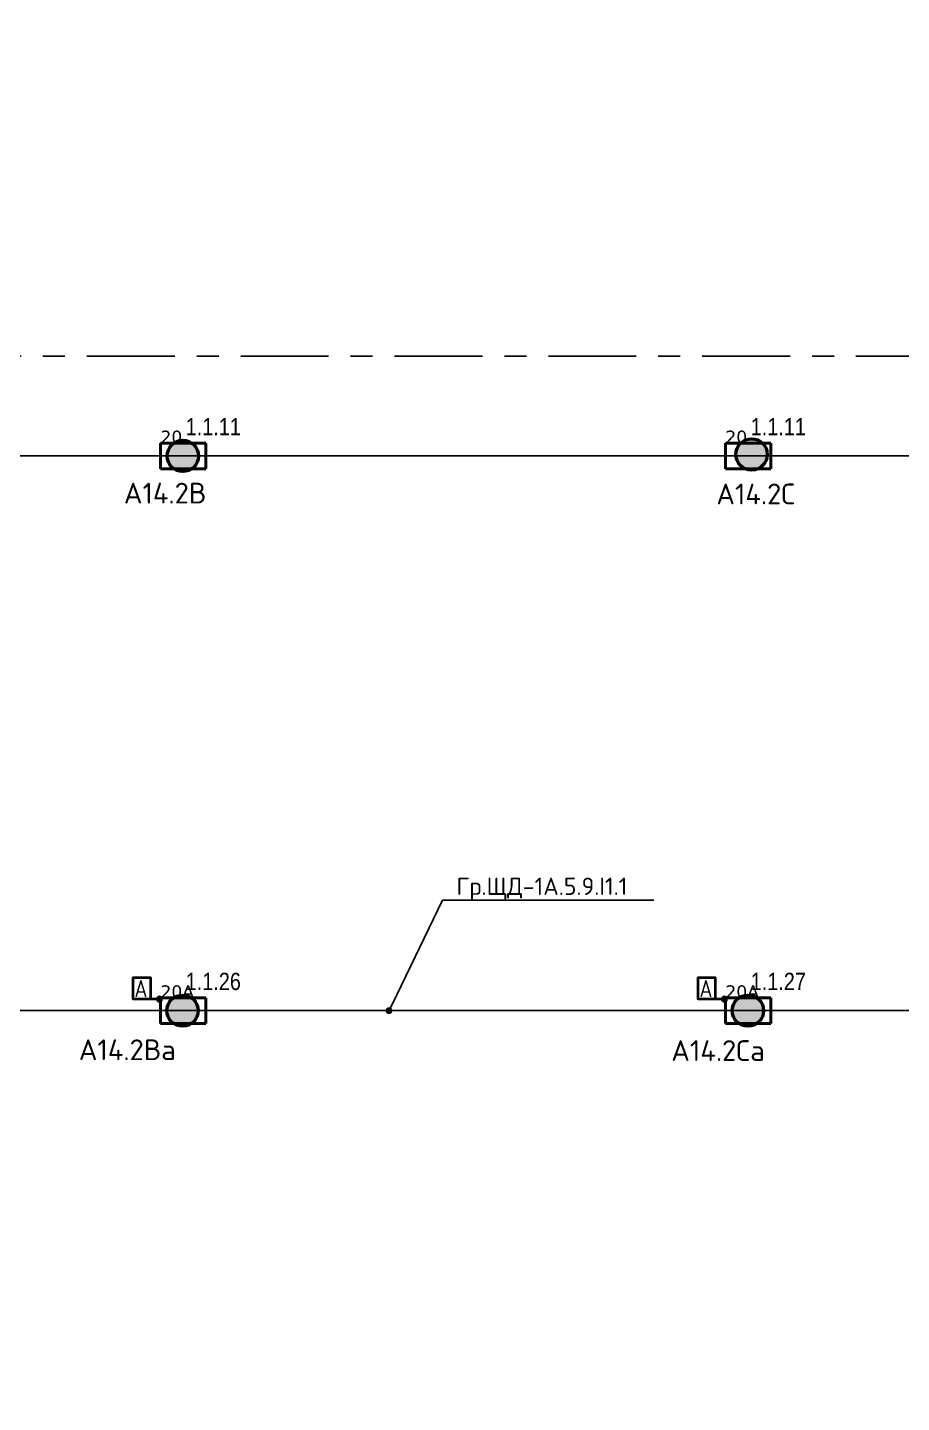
# Model space of a CAD drawing. Header units: millimetres. Extents: x -243740 to 150609, y -473655 to -165121.
# Drawn here: x -180303 to -167674, y -330385 to -310510 of the extents above; entities that cross this region are included whole.
import ezdxf
from ezdxf import colors
from ezdxf.entities.mleader import LeaderData, LeaderLine
from ezdxf.enums import TextEntityAlignment as Align
from ezdxf.math import Vec2, Vec3

# ---------------------------------------------------------------- set-up
doc = ezdxf.new("R2010")
doc.units = ezdxf.units.MM
doc.linetypes.add('HIDDEN2', pattern=[4.7625, 3.175, -1.5875])
doc.linetypes.add('Линия сетки', pattern=[22.225, 12.7, -3.175, 3.175, -3.175])
doc.layers.add('_Гр.ЩД-1А.5.9.I1.1', color=6, linetype='Continuous')
for name, color, linetype, lineweight in [('_освещение_dali', 3, 'Continuous', 50), ('DALLI', 6, 'TRAY', 30), ('Светильники аварийные', 1, 'Continuous', 40), ('Светильники основные', 214, 'Continuous', 40)]:
    doc.layers.add(name, color=color, linetype=linetype, lineweight=lineweight)
doc.layers.add('сВЕтильники', color=7, linetype='Continuous', lineweight=40, true_color=0x600080)
doc.layers.add('ЭТО_аварийные', color=7, linetype='HIDDEN2', lineweight=40, true_color=0xfa0505)
doc.styles.add('ELine', font='txt.shx')
doc.styles.add('ISOCPEUR', font='isocpeur.ttf')
doc.styles.add('ISOCPEUR_1', font='isocpeur.ttf', dxfattribs={"height": 200})
doc.styles.add('ROMANS', font='romans.shx', dxfattribs={"width": 0.8})
doc.styles.get("Standard").update_dxf_attribs({"font": 'ARIALN.TTF'})
doc.styles.add('TableTextStyle', font='')
doc.styles.get('TableTextStyle').set_extended_font_data('VERDANA.TTF')
doc.linetypes.add('TRAY', pattern='A,12.119257,["_",ELine,S=4.5,R=90,X=0,Y=-1.555839],0.750382,["_",ELine,S=4.5,R=0,X=0,Y=-0.805849],1.314849,["_",ELine,S=4.5,R=0,X=0,Y=-0.805849],2.250029,["_",ELine,S=4.5,R=90,X=0,Y=-1.555839],13.565483', length=30)
doc.linetypes.add('Truba', pattern='A,3e-05,[4,MSH_7,S=1,R=0,X=0,Y=0],-3.022072', length=3.022102)

# ---------------------------------------------------------------- blocks, each defined once
blk = doc.blocks.new('авар')
at = {"layer": 'Светильники основные', "lineweight": 40}
blk.add_hatch(color=1, dxfattribs=at).paths.add_polyline_path([(32, 0, 1), (-32, 0, 1)])
at = {"layer": 'Светильники основные', "color": 1}
blk.add_line((0, 0), (132, 0), dxfattribs=at)
blk.add_lwpolyline([(132, 0), (378, 0), (378, 314), (132, 314)], close=True, dxfattribs=at)
at = {"layer": 'Светильники основные', "color": 1, "lineweight": 40}
blk.add_circle((0, 0), 31.6, dxfattribs=at)
at = {"layer": 'Светильники основные', "color": 1, "style": 'ROMANS', "width": 0.8}
blk.add_text('А', height=250, dxfattribs=at).set_placement((174, 29))
blk = doc.blocks.new('dgdg')
at = {"layer": 'сВЕтильники', "lineweight": 40}
for points in [[(56259, 80548, 0), (56259, 80920, 0)], [(56259, 80920, 0), (56259, 80548, 0)], [(56259, 80920, 0), (56916, 80920, 0)], [(56916, 80920, 0), (56259, 80920, 0)], [(56916, 80920, 0), (56259, 80920, 0)], [(56259, 80920, 0), (56259, 80548, 0)], [(56259, 80548, 0), (56259, 80920, 0)], [(56259, 80920, 0), (56916, 80920, 0)], [(56916, 80920, 0), (56916, 80548, 0)], [(56916, 80548, 0), (56916, 80920, 0)], [(56916, 80548, 0), (56916, 80920, 0)], [(56916, 80920, 0), (56916, 80548, 0)], [(64422, 80548, 0), (64422, 80920, 0)], [(64422, 80920, 0), (64422, 80548, 0)], [(64422, 80920, 0), (65079, 80920, 0)], [(65079, 80920, 0), (64422, 80920, 0)], [(65079, 80920, 0), (64422, 80920, 0)], [(64422, 80920, 0), (64422, 80548, 0)], [(64422, 80548, 0), (64422, 80920, 0)], [(64422, 80920, 0), (65079, 80920, 0)], [(65079, 80920, 0), (65079, 80548, 0)], [(65079, 80548, 0), (65079, 80920, 0)], [(65079, 80548, 0), (65079, 80920, 0)], [(65079, 80920, 0), (65079, 80548, 0)], [(56916, 80548, 0), (56259, 80548, 0)], [(56259, 80548, 0), (56916, 80548, 0)], [(56259, 80548, 0), (56916, 80548, 0)], [(56916, 80548, 0), (56259, 80548, 0)], [(65079, 80548, 0), (64422, 80548, 0)], [(64422, 80548, 0), (65079, 80548, 0)], [(64422, 80548, 0), (65079, 80548, 0)], [(65079, 80548, 0), (64422, 80548, 0)]]:
    blk.add_polyline3d(points, dxfattribs=at)
at = {"layer": 'Светильники аварийные', "lineweight": 40}
for points in [[(56259, 72530, 0), (56259, 72902, 0)], [(56259, 72902, 0), (56259, 72530, 0)], [(56259, 72902, 0), (56916, 72902, 0)], [(56916, 72902, 0), (56259, 72902, 0)], [(56916, 72902, 0), (56259, 72902, 0)], [(56259, 72902, 0), (56259, 72530, 0)], [(56259, 72530, 0), (56259, 72902, 0)], [(56259, 72902, 0), (56916, 72902, 0)], [(56916, 72902, 0), (56916, 72530, 0)], [(56916, 72530, 0), (56916, 72902, 0)], [(56916, 72530, 0), (56916, 72902, 0)], [(56916, 72902, 0), (56916, 72530, 0)], [(64422, 72530, 0), (64422, 72902, 0)], [(64422, 72902, 0), (64422, 72530, 0)], [(64422, 72902, 0), (65079, 72902, 0)], [(65079, 72902, 0), (64422, 72902, 0)], [(65079, 72902, 0), (64422, 72902, 0)], [(64422, 72902, 0), (64422, 72530, 0)], [(64422, 72530, 0), (64422, 72902, 0)], [(64422, 72902, 0), (65079, 72902, 0)], [(65079, 72902, 0), (65079, 72530, 0)], [(65079, 72530, 0), (65079, 72902, 0)], [(65079, 72530, 0), (65079, 72902, 0)], [(65079, 72902, 0), (65079, 72530, 0)], [(56916, 72530, 0), (56259, 72530, 0)], [(56259, 72530, 0), (56916, 72530, 0)], [(56259, 72530, 0), (56916, 72530, 0)], [(56916, 72530, 0), (56259, 72530, 0)], [(65079, 72530, 0), (64422, 72530, 0)], [(64422, 72530, 0), (65079, 72530, 0)], [(64422, 72530, 0), (65079, 72530, 0)], [(65079, 72530, 0), (64422, 72530, 0)]]:
    blk.add_polyline3d(points, dxfattribs=at)
at = {"layer": 'Светильники аварийные', "xscale": -1}
for p in [(56244, 72882), (64408, 72882)]:
    blk.add_blockref('авар', p, dxfattribs=at)
at = {"layer": 'сВЕтильники', "style": 'ISOCPEUR_1'}
for s, p in [('А14.2В', (55729, 80047, 22500)), ('А14.2С', (64290, 80035, 24000))]:
    blk.add_text(s, height=300, dxfattribs=at).set_placement(p)
at = {"layer": 'ЭТО_аварийные', "style": 'ISOCPEUR_1'}
for s, p in [('А14.2Ва', (55078, 72001)), ('А14.2Са', (63639, 71989))]:
    blk.add_text(s, height=300, dxfattribs=at).set_placement(p)
blk = doc.blocks.new('_Dot')
at = {"color": 0, "linetype": 'ByBlock', "lineweight": -2}
blk.add_line((-0.5, 0), (-1, 0), dxfattribs=at)
at = {"color": 0, "linetype": 'ByBlock', "const_width": 0.5}
blk.add_lwpolyline([(-0.25, 0, 1), (0.25, 0, 1)], format="xyb", close=True, dxfattribs=at)
blk = doc.blocks.new('A$Cab2378fa')
at = {"lineweight": 25, "true_color": 0xfff5f5}
h = blk.add_hatch(color=7, dxfattribs=at)
h.dxf.hatch_style = 1
h.paths.add_polyline_path([(0, 0), (-142, -170, 0.174923), (3, -222, 0.197808), (162, -157)])
h.paths.add_polyline_path([(-163, 158), (0, 0), (148, 178, 0.175398), (3, 230, 0.209014)])
at = {"lineweight": 25}
h = blk.add_hatch(color=0, dxfattribs=at)
h.paths.add_polyline_path([(162, -157, 0.442338), (148, 178), (0, 0)])
h.paths.add_polyline_path([(-142, -170), (0, 0), (-163, 158, 0.430096)])
blk.add_circle((3, 4), 226)

msp = doc.modelspace()

# ---------------------------------------------------------------- linework, layer by layer
at = {"layer": '_Гр.ЩД-1А.5.9.I1.1', "ltscale": 100}
msp.add_lwpolyline([(-150052, -393665), (-150052, -348773), (-202671, -348774), (-202671, -340938), (-153468, -340938), (-153468, -332519), (-193930, -332519), (-186503, -324721), (-153468, -324721), (-153468, -316703), (-186503, -316703)], dxfattribs=at)
at = {"layer": 'DALLI', "color": 0, "linetype": 'Линия сетки', "lineweight": -3, "ltscale": 100}
msp.add_lwpolyline([(-205204, -350474), (-151504, -350474), (-151504, -315260), (-187217, -315260), (-205304, -344937), (-205304, -350474)], dxfattribs=at)

# ---------------------------------------------------------------- block references
at = {"layer": '_освещение_dali', "color": 5, "ltscale": 100}
for p in [(-178062, -316707), (-169843, -316684)]:
    msp.add_blockref('A$Cab2378fa', p, dxfattribs=at)
at = {"layer": '_освещение_dali', "color": 1, "ltscale": 100}
for p in [(-178065, -324725), (-169896, -324725)]:
    msp.add_blockref('A$Cab2378fa', p, dxfattribs=at)
at = {"layer": 'Defpoints', "linetype": 'Truba'}
msp.add_blockref('dgdg', (-234640, -397437), dxfattribs=at)

# ---------------------------------------------------------------- texts
at = {"layer": '_Гр.ЩД-1А.5.9.I1.1', "ltscale": 100}
for s, p in [('1.1.11', (-177618, -316480)), ('1.1.11', (-169454, -316480)), ('1.1.26', (-177618, -324498)), ('1.1.27', (-169454, -324498))]:
    msp.add_text(s, height=250, dxfattribs=at).set_placement(p, align=Align.BOTTOM_CENTER)
at = {"layer": '_освещение_dali', "color": 254, "true_color": 0xf8ceb3, "style": 'TableTextStyle'}
for s, p in [('20', (-178381, -316517)), ('20', (-170218, -316517)), ('20А', (-178381, -324535)), ('20А', (-170218, -324535))]:
    msp.add_text(s, height=180, dxfattribs=at).set_placement(p)

# ---------------------------------------------------------------- leaders
at = {"layer": '_Гр.ЩД-1А.5.9.I1.1'}
ml = msp.add_multileader_mtext('Standard', dxfattribs=at)
ml.set_content('Гр.ЩД-1А.5.9.I1.1', color=256, style='ISOCPEUR')
ml.set_leader_properties()
ml.set_arrow_properties(name='DOT')
ml.build(insert=Vec2(0, 0))
ml.multileader.update_dxf_attribs({"has_dogleg": 0, "text_left_attachment_type": 6, "text_right_attachment_type": 6, "arrow_head_size": 100})
ctx = ml.context
ctx.base_point, ctx.char_height, ctx.arrow_head_size, ctx.landing_gap_size, ctx.plane_origin = Vec3(-174305, -323123), 250, 100, 200, Vec3(-89862, -195352)
ctx.left_attachment, ctx.right_attachment = 6, 6
notes = []
notes.append((ctx, [(0, (1, 1, 0), (-174313, -323123), (1, 0), 8, [(1, [(-175079, -324721)], 0, [])])]))
ctx.mtext.insert, ctx.mtext.flow_direction = Vec3(-174105, -322798), 5
for ctx, leaders in notes:
    for number, flags, end, landing, length, lines in leaders:
        leader = LeaderData()
        leader.index, (leader.has_last_leader_line, leader.has_dogleg_vector, leader.attachment_direction) = number, flags
        leader.last_leader_point, leader.dogleg_vector, leader.dogleg_length = Vec3(end), Vec3(landing), length
        for number, points, colour, breaks in lines:
            line = LeaderLine()
            line.index, line.vertices, line.color, line.breaks = number, Vec3.list(points), colors.encode_raw_color(colour), breaks
            leader.lines.append(line)
        ctx.leaders.append(leader)

doc.saveas('drawing.dxf')
